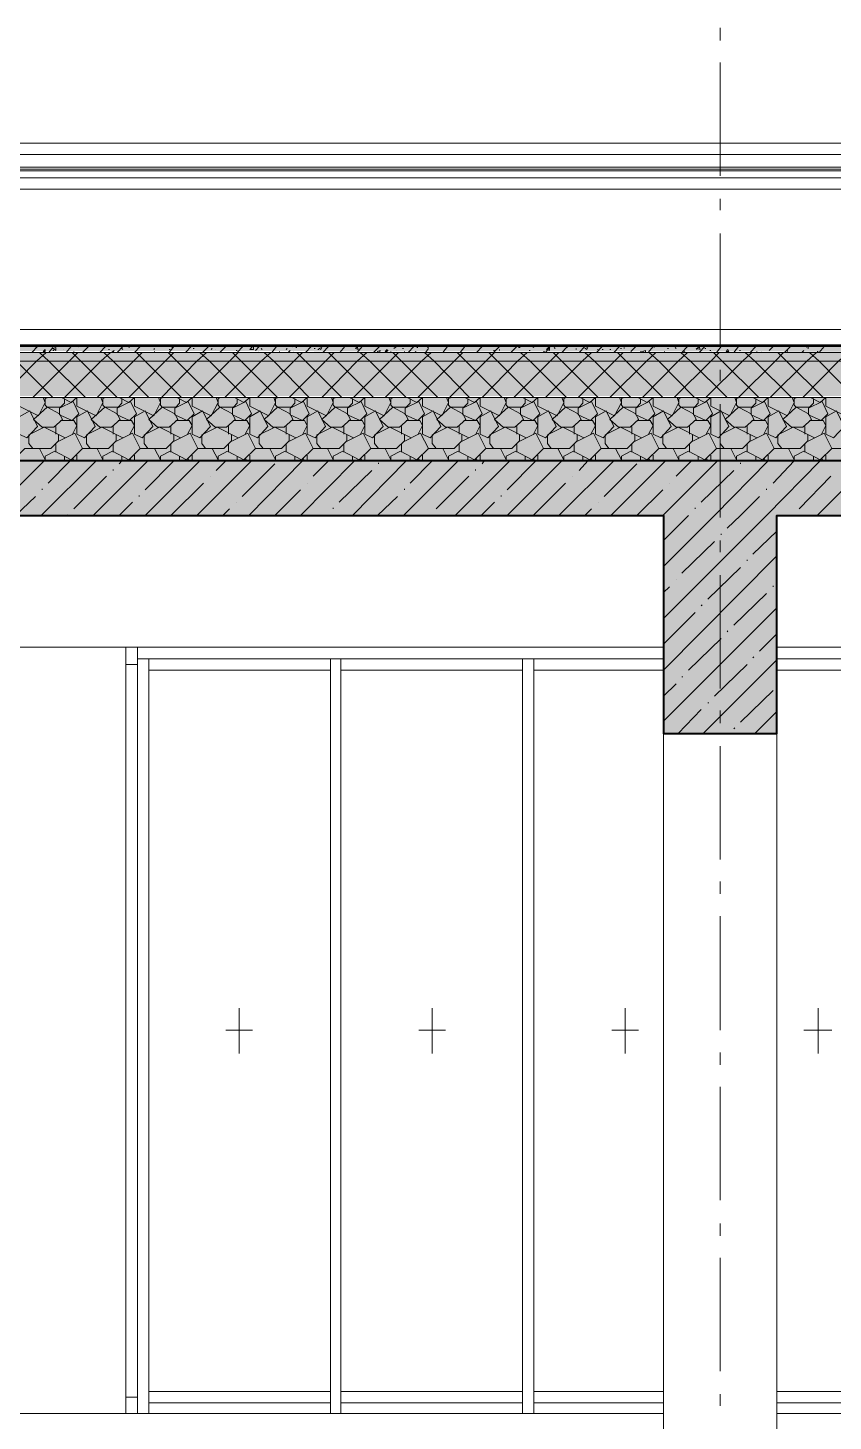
# Model space of a CAD drawing. Header units: millimetres. Extents: x -135211 to 49383, y -8033 to 228499.
# Drawn here: x -90898 to -87349, y 15132 to 21274 of the extents above; entities that cross this region are included whole.
import ezdxf

# ---------------------------------------------------------------- set-up
doc = ezdxf.new("R2010")
doc.units = ezdxf.units.MM
doc.layers.add('PDF _Геометрия', color=7, linetype='Continuous', true_color=0x1d1d1d)
doc.layers.add('PDF _Сплошная заливка', color=7, linetype='Continuous', true_color=0xffffff)

msp = doc.modelspace()

# ---------------------------------------------------------------- hatches: boundary and pattern name
at = {"layer": 'PDF _Сплошная заливка', "transparency": 33554559}
for points in [[(-78050.7, 19936.6), (-78300.5, 19932.4), (-78546, 19928.2), (-79045.5, 19919.7), (-79291, 19915.5), (-79790.5, 19907), (-80036, 19902.8), (-80285.8, 19898.6), (-80531.3, 19894.3), (-81030.8, 19885.9), (-81276.3, 19881.6), (-81775.8, 19873.2), (-101616.2, 19868.9), (-101616.2, 19873.2), (-101802.5, 19881.6), (-101899.8, 19885.9), (-101993, 19890.1), (-102090.3, 19894.3), (-102183.5, 19898.6), (-102280.8, 19902.8), (-102467.1, 19911.3), (-102564.4, 19915.5), (-102657.6, 19919.7), (-102754.9, 19923.9), (-102848.1, 19928.2), (-102945.4, 19932.4), (-103038.5, 19936.6), (-103135.9, 19936.6), (-103135.9, 19911.3), (-103038.5, 19911.3), (-102945.4, 19907), (-102848.1, 19902.8), (-102754.9, 19898.6), (-102657.6, 19894.3), (-102564.4, 19890.1), (-102467.1, 19885.9), (-102373.9, 19881.6), (-102276.6, 19877.4), (-102090.3, 19868.9), (-101993, 19864.7), (-101899.8, 19860.5), (-101802.5, 19856.2), (-101709.4, 19852), (-81674.2, 19847.8), (-81674.2, 19852), (-78059.2, 19911.3), (-77805.2, 19911.3), (-77805.2, 19936.6)], [(-78050.7, 19911.3), (-78300.5, 19907), (-78546, 19902.8), (-79045.5, 19894.3), (-79291, 19890.1), (-79790.5, 19881.6), (-80036, 19877.4), (-80285.8, 19873.2), (-80531.3, 19868.9), (-81030.8, 19860.5), (-81276.3, 19856.2), (-81775.8, 19847.8), (-101616.2, 19843.5), (-101616.2, 19847.8), (-101802.5, 19856.2), (-101899.8, 19860.5), (-101993, 19864.7), (-102090.3, 19868.9), (-102183.5, 19873.2), (-102280.8, 19877.4), (-102467.1, 19885.9), (-102564.4, 19890.1), (-102657.6, 19894.3), (-102754.9, 19898.6), (-102848.1, 19902.8), (-102945.4, 19907), (-103038.5, 19911.3), (-103135.9, 19911.3), (-103135.9, 19873.2), (-103038.5, 19873.2), (-102945.4, 19868.9), (-102848.1, 19864.7), (-102754.9, 19860.5), (-102657.6, 19856.2), (-102564.4, 19852), (-102467.1, 19847.8), (-102373.9, 19843.5), (-102276.6, 19839.3), (-102090.3, 19830.8), (-101993, 19826.6), (-101899.8, 19822.4), (-101802.5, 19818.1), (-101616.2, 19809.7), (-81674.2, 19805.4), (-81674.2, 19809.7), (-81428.7, 19813.9), (-79739.7, 19843.5), (-79494.2, 19847.8), (-78046.5, 19873.2), (-77805.2, 19873.2), (-77805.2, 19911.3)], [(-78050.7, 19873.2), (-78300.5, 19868.9), (-78546, 19864.7), (-79045.5, 19856.2), (-79291, 19852), (-79790.5, 19843.5), (-80036, 19839.3), (-80285.8, 19835.1), (-80531.3, 19830.8), (-81030.8, 19822.4), (-81276.3, 19818.1), (-81775.8, 19809.7), (-101616.2, 19805.4), (-101616.2, 19809.7), (-101802.5, 19818.1), (-101899.8, 19822.4), (-101993, 19826.6), (-102090.3, 19830.8), (-102183.5, 19835.1), (-102280.8, 19839.3), (-102467.1, 19847.8), (-102564.4, 19852), (-102657.6, 19856.2), (-102754.9, 19860.5), (-102848.1, 19864.7), (-102945.4, 19868.9), (-103038.5, 19873.2), (-103135.9, 19873.2), (-103135.9, 19712.3), (-103038.5, 19712.3), (-102945.4, 19708.1), (-102848.1, 19703.8), (-102754.9, 19699.6), (-102657.6, 19695.4), (-102564.4, 19691.1), (-102467.1, 19686.9), (-102280.8, 19678.4), (-102183.5, 19674.2), (-102090.3, 19670), (-101993, 19665.7), (-101899.8, 19661.5), (-101802.5, 19657.3), (-101616.2, 19648.8), (-101171.8, 19644.6), (-101171.8, 19648.8), (-81674.2, 19653), (-78059.2, 19712.3), (-77805.2, 19712.3), (-77805.2, 19873.2)], [(-78050.7, 19712.3), (-78550.2, 19703.8), (-78795.8, 19699.6), (-79295.3, 19691.1), (-79540.8, 19686.9), (-80040.3, 19678.4), (-80285.8, 19674.2), (-80785.3, 19665.7), (-81030.8, 19661.5), (-81780.1, 19648.8), (-101616.2, 19644.6), (-101616.2, 19648.8), (-101802.5, 19657.3), (-101899.8, 19661.5), (-101993, 19665.7), (-102090.3, 19670), (-102183.5, 19674.2), (-102280.8, 19678.4), (-102467.1, 19686.9), (-102564.4, 19691.1), (-102657.6, 19695.4), (-102754.9, 19699.6), (-102848.1, 19703.8), (-102945.4, 19708.1), (-103038.5, 19712.3), (-103135.9, 19712.3), (-103135.9, 19365.2), (-77805.2, 19365.2), (-77805.2, 19712.3)]]:
    msp.add_hatch(color=256, dxfattribs=at).paths.add_polyline_path(points)
h = msp.add_hatch(color=256, dxfattribs=at)
h.paths.add_polyline_path([(-77398.8, 19123.9), (-77398.8, 19364.2), (-103546, 19364.2), (-103546, 19123.9)])
h.paths.add_polyline_path([(146.8, 19123.9), (146.8, 19364.2), (-2304.2, 19364.2), (-2304.2, 19123.9)])
h.paths.add_polyline_path([(-4501.1, 19123.9), (-4501.1, 19364.2), (-25450.6, 19364.2), (-25450.6, 19123.9)])
h.paths.add_polyline_path([(-26102.5, 19123.9), (-26102.5, 19364.2), (-26352.2, 19364.2), (-26352.2, 19123.9)])

# ---------------------------------------------------------------- linework, layer by layer
at = {"layer": 'PDF _Геометрия', "color": 7, "lineweight": 9}
for points in [[(-87846.1, 21219.3), (-87846.1, 21274.3)], [(-87846.1, 20622.4), (-87846.1, 21121.9)], [(-82829.9, 20715.5), (-103093.6, 20715.5), (-103059.7, 20660.5), (-103093.6, 20715.5), (-103825.9, 20762.1), (-103855.5, 20766.3), (-82829.9, 20766.3)], [(-82829.9, 20643.6), (-103123.2, 20643.6), (-103123.2, 20613.9)], [(-82829.9, 20660.5), (-103059.7, 20660.5), (-103072.4, 20652), (-82829.9, 20652)], [(-103127.4, 19945.1), (-103127.4, 20563.1), (-103131.7, 20563.1), (-103135.9, 20563.1), (-103144.4, 20563.1), (-103296.8, 20563.1), (-103296.8, 19365.2), (-103144.4, 19365.2), (-103135.9, 19365.2), (-77805.2, 19365.2)], [(-77805.2, 19945.1), (-77805.2, 19940.9), (-77805.2, 19936.6), (-77805.2, 19911.3), (-77805.2, 19873.2), (-77805.2, 19712.3), (-77805.2, 19365.2), (-77796.7, 19365.2), (-77648.6, 19365.2), (-77648.6, 20563.1), (-77796.7, 20563.1), (-77805.2, 20563.1), (-77809.4, 20563.1), (-77813.7, 20563.1), (-77813.7, 19945.1), (-81775.8, 19877.4), (-101616.2, 19877.4), (-103127.4, 19945.1), (-82863.7, 19945.1)], [(-87846.1, 20470), (-87846.1, 20520.8)], [(-87846.1, 19868.9), (-87846.1, 20368.4)], [(-87846.1, 19716.5), (-87846.1, 19767.3)], [(-87846.1, 19115.4), (-87846.1, 19614.9)], [(-88095.8, 19123.9), (-88095.8, 7923.2), (-88095.8, 10145.6), (-91194.4, 10145.6), (-91194.4, 7444.9), (-89695.9, 7444.9), (-91194.4, 7444.9)], [(-83397.1, 18544), (-83591.8, 18544), (-84442.7, 18544), (-85293.5, 18544), (-86140.1, 18544), (-86991, 18544), (-87596.3, 18544), (-87596.3, 19123.9), (-87596.3, 8283)], [(-87596.3, 18544), (-83397.1, 18544), (-83397.1, 19123.9), (-83397.1, 9904.3)], [(-87846.1, 18963), (-87846.1, 19013.8)], [(-87846.1, 18361.9), (-87846.1, 18861.4)], [(-91194.4, 18163), (-91194.4, 15166), (-90466.3, 15166), (-90466.3, 18544), (-91194.4, 18544)], [(-90466.3, 15166), (-90466.3, 15237.9), (-90415.5, 15237.9), (-90415.5, 15166), (-90415.5, 15237.9), (-90415.5, 18467.8), (-90415.5, 18544), (-90466.3, 18544), (-90466.3, 18467.8), (-90415.5, 18467.8), (-90415.5, 18493.2), (-90364.7, 18493.2), (-90364.7, 18467.8), (-90364.7, 15237.9), (-90364.7, 15166)], [(-88095.8, 18544), (-88692.7, 18544), (-89539.3, 18544), (-90415.5, 18544), (-90415.5, 18493.2), (-89539.3, 18493.2), (-88692.7, 18493.2), (-88095.8, 18493.2), (-88667.3, 18493.2), (-88667.3, 18442.4), (-88095.8, 18442.4)], [(-89564.7, 15166), (-89564.7, 15237.9), (-89564.7, 18467.8), (-89564.7, 18493.2), (-89518.1, 18493.2), (-89518.1, 18467.8), (-89518.1, 15237.9), (-89518.1, 15166)], [(-88667.3, 15166), (-88667.3, 15237.9), (-88667.3, 18467.8), (-88667.3, 18493.2), (-88718.1, 18493.2), (-88718.1, 18467.8), (-88718.1, 15237.9), (-88718.1, 15166)], [(-83397.1, 18442.4), (-83566.4, 18442.4), (-83566.4, 18493.2), (-83397.1, 18493.2), (-83591.8, 18493.2), (-84442.7, 18493.2), (-85293.5, 18493.2), (-86140.1, 18493.2), (-86991, 18493.2), (-87596.3, 18493.2), (-87016.4, 18493.2), (-87016.4, 18442.4), (-87596.3, 18442.4)], [(-87846.1, 18209.6), (-87846.1, 18264.6)], [(-87846.1, 17608.5), (-87846.1, 18108)], [(-87846.1, 17456.1), (-87846.1, 17511.1)], [(-87846.1, 16855), (-87846.1, 17358.7)], [(-89966.8, 16952.3), (-89966.8, 16753.4)], [(-89116, 16952.3), (-89116, 16753.4)], [(-88265.1, 16952.3), (-88265.1, 16753.4)], [(-87414.3, 16952.3), (-87414.3, 16753.4)], [(-89907.6, 16855), (-90026.1, 16855)], [(-89056.7, 16855), (-89175.2, 16855)], [(-88205.9, 16855), (-88324.4, 16855)], [(-87355, 16855), (-87477.8, 16855)], [(-87846.1, 16702.6), (-87846.1, 16757.6)], [(-87846.1, 16105.7), (-87846.1, 16605.2)], [(-87846.1, 15949.1), (-87846.1, 16004.1)], [(-87846.1, 15352.2), (-87846.1, 15851.7)], [(-88095.8, 15212.5), (-88667.3, 15212.5), (-88667.3, 15263.3), (-88095.8, 15263.3)], [(-87846.1, 15199.8), (-87846.1, 15250.6)], [(-87596.3, 15263.3), (-87016.4, 15263.3), (-87016.4, 15212.5), (-87596.3, 15212.5)]]:
    msp.add_lwpolyline(points, dxfattribs=at)
for points in [[(-103123.2, 20613.9), (-82829.9, 20613.9)], [(-103127.4, 20563.1), (-82829.9, 20563.1)], [(-91194.4, 18544), (-88095.8, 18544), (-88095.8, 19123.9), (-91194.4, 19123.9)], [(-90364.7, 18493.2), (-89564.7, 18493.2), (-89564.7, 18442.4), (-90364.7, 18442.4)], [(-89518.1, 18493.2), (-88718.1, 18493.2), (-88718.1, 18442.4), (-89518.1, 18442.4)], [(-90466.3, 15237.9), (-90466.3, 18467.8), (-90415.5, 18467.8), (-90415.5, 15237.9)], [(-90364.7, 15263.3), (-89564.7, 15263.3), (-89564.7, 15212.5), (-90364.7, 15212.5)], [(-89518.1, 15263.3), (-88718.1, 15263.3), (-88718.1, 15212.5), (-89518.1, 15212.5)], [(-91194.4, 14344.8), (-88095.8, 14344.8), (-88095.8, 15166), (-91194.4, 15166)], [(-87596.3, 14344.8), (-83397.1, 14344.8), (-83397.1, 15166), (-87596.3, 15166)]]:
    msp.add_lwpolyline(points, close=True, dxfattribs=at)
at = {"layer": 'PDF _Геометрия', "color": 7, "lineweight": 40}
msp.add_lwpolyline([(-95546, 19123.9), (-91693.9, 19123.9), (-91693.9, 18163), (-91194.4, 18163), (-91194.4, 19123.9), (-88095.8, 19123.9), (-88095.8, 18163), (-87596.3, 18163), (-87596.3, 19123.9), (-83397.1, 19123.9), (-83397.1, 18163), (-82897.6, 18163), (-82897.6, 19123.9), (-77898.3, 19123.9), (-77898.3, 18544), (-77398.8, 18544), (-77398.8, 19123.9), (-77398.8, 19365.2), (-77398.8, 20563.1), (-77648.6, 20563.1), (-77648.6, 19365.2), (-103296.8, 19365.2)], dxfattribs=at)
at = {"layer": 'PDF _Геометрия', "color": 7, "lineweight": 20}
for points in [[(-103131.7, 19945.1), (-103135.9, 19945.1), (-103135.9, 19940.9), (-101616.2, 19873.2), (-81775.8, 19873.2), (-77805.2, 19940.9), (-77805.2, 19945.1), (-77809.4, 19945.1)], [(-103135.9, 19940.9), (-103135.9, 19936.6), (-101616.2, 19868.9), (-81775.8, 19868.9), (-77805.2, 19936.6), (-77805.2, 19940.9)], [(-103135.9, 19936.6), (-103135.9, 19911.3), (-101616.2, 19843.5), (-81775.8, 19843.5), (-77805.2, 19911.3), (-77805.2, 19936.6)], [(-103135.9, 19911.3), (-103135.9, 19873.2), (-101616.2, 19805.4), (-81775.8, 19805.4), (-77805.2, 19873.2), (-77805.2, 19911.3)], [(-103135.9, 19873.2), (-103135.9, 19712.3), (-101616.2, 19644.6), (-81780.1, 19644.6), (-77805.2, 19712.3), (-77805.2, 19873.2)]]:
    msp.add_lwpolyline(points, dxfattribs=at)
at = {"layer": 'PDF _Геометрия', "lineweight": 9}
for points in [[(-91016.6, 19644.6), (-90860, 19805.4), (-90817.7, 19843.5)], [(-90788, 19644.6), (-90948.9, 19805.4), (-90987, 19843.5)], [(-90881.2, 19843.5), (-90855.8, 19868.9)], [(-90876.9, 19644.6), (-90716.1, 19805.4), (-90678, 19843.5)], [(-90864.2, 19868.9), (-90860, 19864.7)], [(-90644.1, 19644.6), (-90805, 19805.4), (-90847.3, 19843.5)], [(-90805, 19843.5), (-90788, 19864.7)], [(-90788, 19852), (-90783.8, 19852)], [(-90741.5, 19856.2), (-90741.5, 19856.2)], [(-90737.2, 19644.6), (-90576.4, 19805.4), (-90534.1, 19843.5)], [(-90728.8, 19843.5), (-90707.6, 19868.9)], [(-90504.4, 19644.6), (-90665.3, 19805.4), (-90703.4, 19843.5)], [(-90673.7, 19864.7), (-90673.7, 19864.7)], [(-90656.8, 19843.5), (-90631.4, 19868.9)], [(-90593.3, 19644.6), (-90432.5, 19805.4), (-90394.4, 19843.5)], [(-90580.6, 19843.5), (-90555.2, 19868.9)], [(-90364.7, 19644.6), (-90521.4, 19805.4), (-90563.7, 19843.5)], [(-90542.5, 19856.2), (-90538.3, 19856.2)], [(-90529.8, 19843.5), (-90517.1, 19852), (-90521.4, 19843.5)], [(-90504.4, 19843.5), (-90479, 19868.9)], [(-90483.3, 19860.5), (-90479, 19856.2)], [(-90453.6, 19864.7), (-90449.4, 19868.9)], [(-90453.6, 19644.6), (-90292.8, 19805.4), (-90254.7, 19843.5)], [(-90428.2, 19843.5), (-90402.8, 19868.9)], [(-90220.8, 19644.6), (-90381.7, 19805.4), (-90419.8, 19843.5)], [(-90356.3, 19868.9), (-90356.3, 19868.9)], [(-90343.6, 19856.2), (-90339.3, 19860.5)], [(-90339.3, 19843.5), (-90339.3, 19847.8)], [(-90309.7, 19644.6), (-90153.1, 19805.4), (-90110.7, 19843.5)], [(-90081.1, 19644.6), (-90242, 19805.4), (-90280.1, 19843.5)], [(-90275.8, 19843.5), (-90254.7, 19868.9)], [(-90275.8, 19856.2), (-90271.6, 19856.2)], [(-90263.1, 19864.7), (-90258.9, 19864.7)], [(-90203.9, 19843.5), (-90178.5, 19868.9)], [(-90178.5, 19843.5), (-90178.5, 19843.5)], [(-90170, 19860.5), (-90165.8, 19860.5)], [(-90170, 19644.6), (-90009.2, 19805.4), (-89971.1, 19843.5)], [(-90161.5, 19868.9), (-90157.3, 19868.9)], [(-89937.2, 19644.6), (-90098, 19805.4), (-90140.4, 19843.5)], [(-90127.7, 19843.5), (-90102.3, 19868.9)], [(-90089.6, 19856.2), (-90085.3, 19860.5)], [(-90072.6, 19856.2), (-90072.6, 19856.2)], [(-90051.5, 19843.5), (-90026.1, 19868.9)], [(-90030.3, 19644.6), (-89869.5, 19805.4), (-89827.1, 19843.5)], [(-89996.5, 19868.9), (-89996.5, 19868.9)], [(-89797.5, 19644.6), (-89958.4, 19805.4), (-89996.5, 19843.5)], [(-89979.5, 19852), (-89975.3, 19852)], [(-89975.3, 19843.5), (-89949.9, 19868.9)], [(-89903.3, 19868.9), (-89903.3, 19856.2), (-89920.3, 19856.2), (-89907.6, 19868.9)], [(-89894.9, 19852), (-89877.9, 19868.9)], [(-89886.4, 19644.6), (-89725.5, 19805.4), (-89687.4, 19843.5)], [(-89882.2, 19847.8), (-89882.2, 19847.8)], [(-89869.5, 19860.5), (-89865.2, 19856.2)], [(-89861, 19868.9), (-89861, 19868.9)], [(-89861, 19868.9), (-89861, 19868.9)], [(-89657.8, 19644.6), (-89814.4, 19805.4), (-89856.8, 19843.5)], [(-89822.9, 19843.5), (-89801.7, 19868.9)], [(-89789, 19847.8), (-89789, 19843.5)], [(-89759.4, 19856.2), (-89755.2, 19860.5)], [(-89750.9, 19843.5), (-89742.5, 19852)], [(-89746.7, 19644.6), (-89585.8, 19805.4), (-89547.7, 19843.5)], [(-89729.8, 19864.7), (-89729.8, 19864.7)], [(-89725.5, 19847.8), (-89725.5, 19847.8)], [(-89717.1, 19864.7), (-89712.8, 19864.7)], [(-89513.9, 19644.6), (-89674.7, 19805.4), (-89712.8, 19843.5)], [(-89674.7, 19843.5), (-89649.3, 19868.9)], [(-89636.6, 19860.5), (-89632.4, 19860.5)], [(-89619.7, 19856.2), (-89615.5, 19856.2)], [(-89602.8, 19644.6), (-89446.2, 19805.4), (-89403.8, 19843.5)], [(-89598.5, 19843.5), (-89573.1, 19868.9)], [(-89577.4, 19868.9), (-89568.9, 19868.9)], [(-89374.2, 19644.6), (-89535, 19805.4), (-89573.1, 19843.5)], [(-89568.9, 19868.9), (-89568.9, 19868.9)], [(-89522.3, 19843.5), (-89501.2, 19868.9)], [(-89463.1, 19644.6), (-89302.2, 19805.4), (-89264.1, 19843.5)], [(-89446.2, 19843.5), (-89425, 19868.9)], [(-89230.3, 19644.6), (-89391.1, 19805.4), (-89433.5, 19843.5)], [(-89374.2, 19843.5), (-89348.8, 19868.9)], [(-89357.3, 19843.5), (-89357.3, 19847.8), (-89344.6, 19852), (-89348.8, 19843.5)], [(-89357.3, 19847.8), (-89357.3, 19847.8)], [(-89323.4, 19644.6), (-89162.5, 19805.4), (-89120.2, 19843.5)], [(-89314.9, 19852), (-89310.7, 19852)], [(-89298, 19843.5), (-89298, 19847.8)], [(-89090.6, 19644.6), (-89251.4, 19805.4), (-89289.5, 19843.5)], [(-89285.3, 19860.5), (-89272.6, 19868.9)], [(-89272.6, 19852), (-89272.6, 19852)], [(-89247.2, 19860.5), (-89243, 19860.5)], [(-89238.7, 19847.8), (-89238.7, 19843.5)], [(-89221.8, 19843.5), (-89196.4, 19868.9)], [(-89192.2, 19843.5), (-89187.9, 19847.8), (-89187.9, 19843.5)], [(-89183.7, 19864.7), (-89179.5, 19864.7)], [(-89179.5, 19644.6), (-89018.6, 19805.4), (-88980.5, 19843.5)], [(-88950.9, 19644.6), (-89107.5, 19805.4), (-89149.8, 19843.5)], [(-89145.6, 19843.5), (-89132.9, 19860.5)], [(-89137.1, 19864.7), (-89132.9, 19864.7)], [(-89069.4, 19843.5), (-89048.2, 19868.9)], [(-89039.8, 19644.6), (-88878.9, 19805.4), (-88840.8, 19843.5)], [(-88807, 19644.6), (-88967.8, 19805.4), (-89005.9, 19843.5)], [(-88993.2, 19843.5), (-88972.1, 19868.9)], [(-88921.3, 19843.5), (-88895.9, 19868.9)], [(-88895.9, 19644.6), (-88739.2, 19805.4), (-88696.9, 19843.5)], [(-88667.3, 19644.6), (-88828.1, 19805.4), (-88866.2, 19843.5)], [(-88845.1, 19843.5), (-88819.7, 19868.9)], [(-88845.1, 19852), (-88840.8, 19852)], [(-88819.7, 19852), (-88819.7, 19856.2)], [(-88768.9, 19843.5), (-88743.5, 19868.9)], [(-88756.2, 19644.6), (-88595.3, 19805.4), (-88557.2, 19843.5)], [(-88735, 19864.7), (-88730.8, 19864.7), (-88726.5, 19868.9)], [(-88726.5, 19843.5), (-88684.2, 19805.4), (-88523.3, 19644.6), (-88536, 19640.3), (-88536, 19610.7), (-88527.6, 19602.2), (-88586.8, 19547.2), (-88548.7, 19513.3), (-88497.9, 19513.3), (-88459.8, 19547.2), (-88472.5, 19572.6), (-88527.6, 19602.2), (-88468.3, 19602.2), (-88451.4, 19619.2), (-88451.4, 19640.3)], [(-88692.7, 19868.9), (-88688.4, 19868.9)], [(-88688.4, 19868.9), (-88688.4, 19868.9)], [(-88688.4, 19852), (-88684.2, 19852)], [(-88671.5, 19864.7), (-88671.5, 19868.9), (-88667.3, 19864.7)], [(-88624.9, 19847.8), (-88620.7, 19847.8)], [(-88616.5, 19843.5), (-88595.3, 19868.9)], [(-88616.5, 19644.6), (-88455.6, 19805.4), (-88413.3, 19843.5)], [(-88383.7, 19644.6), (-88544.5, 19805.4), (-88582.6, 19843.5)], [(-88578.4, 19864.7), (-88574.1, 19860.5)], [(-88544.5, 19843.5), (-88523.3, 19864.7), (-88519.1, 19864.7)], [(-88481, 19860.5), (-88481, 19856.2)], [(-88472.5, 19644.6), (-88311.7, 19805.4), (-88273.6, 19843.5)], [(-88468.3, 19843.5), (-88442.9, 19868.9)], [(-88239.7, 19644.6), (-88400.6, 19805.4), (-88442.9, 19843.5)], [(-88392.1, 19843.5), (-88366.7, 19868.9)], [(-88387.9, 19856.2), (-88383.7, 19856.2)], [(-88366.7, 19856.2), (-88362.5, 19856.2)], [(-88332.9, 19856.2), (-88328.6, 19856.2)], [(-88332.9, 19644.6), (-88172, 19805.4), (-88129.7, 19843.5)], [(-88315.9, 19843.5), (-88290.5, 19868.9)], [(-88100, 19644.6), (-88260.9, 19805.4), (-88299, 19843.5)], [(-88290.5, 19852), (-88290.5, 19852)], [(-88286.3, 19860.5), (-88282.1, 19860.5)], [(-88277.8, 19868.9), (-88273.6, 19868.9)], [(-88269.4, 19864.7), (-88269.4, 19860.5)], [(-88239.7, 19847.8), (-88218.6, 19868.9)], [(-88218.6, 19868.9), (-88218.6, 19868.9)], [(-88197.4, 19847.8), (-88193.2, 19847.8)], [(-88184.7, 19843.5), (-88188.9, 19847.8), (-88176.2, 19852), (-88176.2, 19843.5)], [(-88188.9, 19644.6), (-88032.3, 19805.4), (-87990, 19843.5)], [(-88163.5, 19843.5), (-88142.4, 19868.9)], [(-87960.3, 19644.6), (-88117, 19805.4), (-88159.3, 19843.5)], [(-88138.1, 19868.9), (-88138.1, 19864.7)], [(-88091.6, 19843.5), (-88091.6, 19847.8)], [(-88078.9, 19860.5), (-88074.6, 19860.5)], [(-88070.4, 19868.9), (-88066.2, 19868.9)], [(-88066.2, 19868.9), (-88066.2, 19868.9)], [(-88049.2, 19644.6), (-87888.4, 19805.4), (-87850.3, 19843.5)], [(-88045, 19864.7), (-88040.8, 19860.5)], [(-87816.4, 19644.6), (-87977.3, 19805.4), (-88019.6, 19843.5)], [(-88015.4, 19843.5), (-87990, 19868.9)], [(-88006.9, 19843.5), (-88002.7, 19847.8)], [(-87951.9, 19860.5), (-87947.6, 19856.2)], [(-87939.2, 19843.5), (-87913.8, 19868.9)], [(-87913.8, 19860.5), (-87909.6, 19860.5)], [(-87909.6, 19644.6), (-87748.7, 19805.4), (-87706.4, 19843.5)], [(-87892.6, 19852), (-87888.4, 19852)], [(-87884.2, 19847.8), (-87884.2, 19847.8)], [(-87676.7, 19644.6), (-87837.6, 19805.4), (-87875.7, 19843.5)], [(-87863, 19843.5), (-87841.8, 19868.9)], [(-87854.5, 19856.2), (-87854.5, 19852)], [(-87816.4, 19856.2), (-87816.4, 19856.2)], [(-87786.8, 19843.5), (-87765.6, 19868.9)], [(-87786.8, 19868.9), (-87786.8, 19868.9)], [(-87765.6, 19644.6), (-87604.8, 19805.4), (-87566.7, 19843.5)], [(-87761.4, 19852), (-87757.2, 19852)], [(-87532.8, 19644.6), (-87693.7, 19805.4), (-87736, 19843.5)], [(-87714.8, 19843.5), (-87689.4, 19868.9)], [(-87664, 19847.8), (-87664, 19847.8)], [(-87630.2, 19852), (-87613.2, 19868.9)], [(-87625.9, 19644.6), (-87465.1, 19805.4), (-87422.7, 19843.5)], [(-87393.1, 19644.6), (-87554, 19805.4), (-87592.1, 19843.5)], [(-87562.4, 19843.5), (-87537, 19868.9)], [(-87549.7, 19847.8), (-87549.7, 19852)], [(-87520.1, 19868.9), (-87520.1, 19868.9)], [(-87520.1, 19868.9), (-87520.1, 19868.9)], [(-87486.2, 19843.5), (-87477.8, 19852)], [(-87482, 19644.6), (-87325.4, 19805.4), (-87283.1, 19843.5)], [(-87465.1, 19864.7), (-87465.1, 19868.9)], [(-87460.8, 19860.5), (-87456.6, 19864.7)], [(-87452.4, 19843.5), (-87410, 19805.4), (-87253.4, 19644.6), (-87266.1, 19640.3), (-87266.1, 19610.7), (-87257.7, 19602.2), (-87316.9, 19547.2), (-87278.8, 19513.3), (-87228, 19513.3), (-87189.9, 19547.2), (-87202.6, 19572.6), (-87257.7, 19602.2), (-87198.4, 19602.2), (-87181.5, 19619.2), (-87181.5, 19640.3)], [(-87418.5, 19847.8), (-87414.3, 19847.8)], [(-87410, 19843.5), (-87388.9, 19868.9)], [(-91003.9, 19644.6), (-90961.6, 19623.4), (-90936.2, 19644.6), (-90936.2, 19606.5), (-90851.5, 19564.1), (-90821.9, 19623.4), (-90830.4, 19644.6)], [(-90809.2, 19644.6), (-90821.9, 19640.3), (-90821.9, 19610.7), (-90813.4, 19602.2), (-90872.7, 19547.2), (-90834.6, 19513.3), (-90783.8, 19513.3), (-90745.7, 19547.2), (-90758.4, 19572.6), (-90813.4, 19602.2), (-90754.2, 19602.2), (-90737.2, 19619.2), (-90737.2, 19640.3)], [(-90749.9, 19644.6), (-90707.6, 19623.4), (-90682.2, 19644.6), (-90682.2, 19606.5), (-90597.5, 19564.1), (-90567.9, 19623.4), (-90576.4, 19644.6)], [(-90555.2, 19644.6), (-90567.9, 19640.3), (-90567.9, 19610.7), (-90559.5, 19602.2), (-90618.7, 19547.2), (-90580.6, 19513.3), (-90529.8, 19513.3), (-90491.7, 19547.2), (-90504.4, 19572.6), (-90559.5, 19602.2), (-90500.2, 19602.2), (-90483.3, 19619.2), (-90483.3, 19640.3)], [(-90496, 19644.6), (-90453.6, 19623.4), (-90428.2, 19644.6), (-90428.2, 19606.5), (-90343.6, 19564.1), (-90313.9, 19623.4), (-90322.4, 19644.6)], [(-90301.2, 19644.6), (-90313.9, 19640.3), (-90313.9, 19610.7), (-90305.5, 19602.2), (-90364.7, 19547.2), (-90326.6, 19513.3), (-90275.8, 19513.3), (-90237.7, 19547.2), (-90250.4, 19572.6), (-90305.5, 19602.2), (-90246.2, 19602.2), (-90229.3, 19619.2), (-90229.3, 19640.3)], [(-90242, 19644.6), (-90199.6, 19623.4), (-90174.2, 19644.6), (-90174.2, 19606.5), (-90089.6, 19564.1), (-90059.9, 19623.4), (-90068.4, 19644.6)], [(-90047.3, 19644.6), (-90059.9, 19640.3), (-90059.9, 19610.7), (-90051.5, 19602.2), (-90110.7, 19547.2), (-90072.6, 19513.3), (-90021.9, 19513.3), (-89983.8, 19547.2), (-89996.5, 19572.6), (-90051.5, 19602.2), (-89992.2, 19602.2), (-89975.3, 19619.2), (-89975.3, 19640.3)], [(-89988, 19644.6), (-89945.7, 19623.4), (-89920.3, 19644.6), (-89920.3, 19606.5), (-89835.6, 19564.1), (-89806, 19623.4), (-89814.4, 19644.6)], [(-89793.3, 19644.6), (-89806, 19640.3), (-89806, 19610.7), (-89797.5, 19602.2), (-89856.8, 19547.2), (-89818.7, 19513.3), (-89767.9, 19513.3), (-89729.8, 19547.2), (-89742.5, 19572.6), (-89797.5, 19602.2), (-89738.2, 19602.2), (-89721.3, 19619.2), (-89721.3, 19640.3)], [(-89734, 19644.6), (-89691.7, 19623.4), (-89666.3, 19644.6), (-89666.3, 19606.5), (-89581.6, 19564.1), (-89552, 19623.4), (-89560.4, 19644.6)], [(-89539.3, 19644.6), (-89552, 19640.3), (-89552, 19610.7), (-89543.5, 19602.2), (-89602.8, 19547.2), (-89564.7, 19513.3), (-89513.9, 19513.3), (-89475.8, 19547.2), (-89488.5, 19572.6), (-89543.5, 19602.2), (-89484.3, 19602.2), (-89467.3, 19619.2), (-89467.3, 19640.3)], [(-89480, 19644.6), (-89437.7, 19623.4), (-89412.3, 19644.6), (-89412.3, 19606.5), (-89327.6, 19564.1), (-89298, 19623.4), (-89306.5, 19644.6)], [(-89285.3, 19644.6), (-89298, 19640.3), (-89298, 19610.7), (-89289.5, 19602.2), (-89348.8, 19547.2), (-89310.7, 19513.3), (-89259.9, 19513.3), (-89221.8, 19547.2), (-89234.5, 19572.6), (-89289.5, 19602.2), (-89230.3, 19602.2), (-89213.3, 19619.2), (-89213.3, 19640.3)], [(-89226, 19644.6), (-89183.7, 19623.4), (-89158.3, 19644.6), (-89158.3, 19606.5), (-89073.6, 19564.1), (-89044, 19623.4), (-89052.5, 19644.6)], [(-89031.3, 19644.6), (-89044, 19640.3), (-89044, 19610.7), (-89035.5, 19602.2), (-89094.8, 19547.2), (-89056.7, 19513.3), (-89005.9, 19513.3), (-88967.8, 19547.2), (-88980.5, 19572.6), (-89035.5, 19602.2), (-88976.3, 19602.2), (-88959.4, 19619.2), (-88959.4, 19640.3)], [(-88972.1, 19644.6), (-88929.7, 19623.4), (-88904.3, 19644.6), (-88904.3, 19606.5), (-88819.7, 19564.1), (-88790, 19623.4), (-88798.5, 19644.6)], [(-88777.3, 19644.6), (-88790, 19640.3), (-88790, 19610.7), (-88781.6, 19602.2), (-88840.8, 19547.2), (-88802.7, 19513.3), (-88751.9, 19513.3), (-88713.8, 19547.2), (-88726.5, 19572.6), (-88781.6, 19602.2), (-88722.3, 19602.2), (-88705.4, 19619.2), (-88705.4, 19640.3)], [(-88718.1, 19644.6), (-88675.7, 19623.4), (-88650.3, 19644.6), (-88650.3, 19606.5), (-88565.7, 19564.1), (-88536, 19623.4), (-88544.5, 19644.6)], [(-88464.1, 19644.6), (-88421.8, 19623.4), (-88396.4, 19644.6), (-88396.4, 19606.5), (-88311.7, 19564.1), (-88282.1, 19623.4), (-88290.5, 19644.6)], [(-88269.4, 19644.6), (-88282.1, 19640.3), (-88282.1, 19610.7), (-88273.6, 19602.2), (-88332.9, 19547.2), (-88294.8, 19513.3), (-88244, 19513.3), (-88205.9, 19547.2), (-88218.6, 19572.6), (-88273.6, 19602.2), (-88214.3, 19602.2), (-88197.4, 19619.2), (-88197.4, 19640.3)], [(-88210.1, 19644.6), (-88167.8, 19623.4), (-88142.4, 19644.6), (-88142.4, 19606.5), (-88057.7, 19564.1), (-88028.1, 19623.4), (-88036.5, 19644.6)], [(-88015.4, 19644.6), (-88028.1, 19640.3), (-88028.1, 19610.7), (-88019.6, 19602.2), (-88078.9, 19547.2), (-88040.8, 19513.3), (-87990, 19513.3), (-87951.9, 19547.2), (-87964.6, 19572.6), (-88019.6, 19602.2), (-87960.3, 19602.2), (-87943.4, 19619.2), (-87943.4, 19640.3)], [(-87956.1, 19644.6), (-87913.8, 19623.4), (-87888.4, 19644.6), (-87888.4, 19606.5), (-87803.7, 19564.1), (-87774.1, 19623.4), (-87782.6, 19644.6)], [(-87761.4, 19644.6), (-87774.1, 19640.3), (-87774.1, 19610.7), (-87765.6, 19602.2), (-87824.9, 19547.2), (-87786.8, 19513.3), (-87736, 19513.3), (-87697.9, 19547.2), (-87710.6, 19572.6), (-87765.6, 19602.2), (-87706.4, 19602.2), (-87689.4, 19619.2), (-87689.4, 19640.3)], [(-87702.1, 19644.6), (-87659.8, 19623.4), (-87634.4, 19644.6), (-87634.4, 19606.5), (-87549.7, 19564.1), (-87520.1, 19623.4), (-87528.6, 19644.6)], [(-87507.4, 19644.6), (-87520.1, 19640.3), (-87520.1, 19610.7), (-87511.6, 19602.2), (-87570.9, 19547.2), (-87532.8, 19513.3), (-87482, 19513.3), (-87443.9, 19547.2), (-87456.6, 19572.6), (-87511.6, 19602.2), (-87452.4, 19602.2), (-87435.4, 19619.2), (-87435.4, 19640.3)], [(-87448.1, 19644.6), (-87405.8, 19623.4), (-87380.4, 19644.6), (-87380.4, 19606.5), (-87295.8, 19564.1), (-87266.1, 19623.4), (-87274.6, 19644.6)], [(-90703.4, 19479.5), (-90682.2, 19521.8), (-90694.9, 19543), (-90754.2, 19543)], [(-90449.4, 19479.5), (-90428.2, 19521.8), (-90440.9, 19543), (-90500.2, 19543)], [(-90195.4, 19479.5), (-90174.2, 19521.8), (-90186.9, 19543), (-90246.2, 19543)], [(-89941.4, 19479.5), (-89920.3, 19521.8), (-89933, 19543), (-89992.2, 19543)], [(-89687.4, 19479.5), (-89666.3, 19521.8), (-89679, 19543), (-89738.2, 19543)], [(-89433.5, 19479.5), (-89412.3, 19521.8), (-89425, 19543), (-89484.3, 19543)], [(-89179.5, 19479.5), (-89158.3, 19521.8), (-89171, 19543), (-89230.3, 19543)], [(-88925.5, 19479.5), (-88904.3, 19521.8), (-88917, 19543), (-88976.3, 19543)], [(-88671.5, 19479.5), (-88650.3, 19521.8), (-88663, 19543), (-88722.3, 19543)], [(-88417.5, 19479.5), (-88396.4, 19521.8), (-88409.1, 19543), (-88468.3, 19543)], [(-88163.5, 19479.5), (-88142.4, 19521.8), (-88155.1, 19543), (-88214.3, 19543)], [(-87909.6, 19479.5), (-87888.4, 19521.8), (-87901.1, 19543), (-87960.3, 19543)], [(-87655.6, 19479.5), (-87634.4, 19521.8), (-87647.1, 19543), (-87706.4, 19543)], [(-87401.6, 19479.5), (-87380.4, 19521.8), (-87393.1, 19543), (-87452.4, 19543)], [(-91075.9, 19365.2), (-91075.9, 19386.3), (-91033.6, 19407.5), (-90961.6, 19369.4), (-90910.8, 19420.2), (-90796.5, 19420.2), (-90762.6, 19454.1), (-90762.6, 19479.5)], [(-90876.9, 19420.2), (-90893.9, 19441.4), (-90893.9, 19479.5), (-90826.1, 19513.3), (-90733, 19466.8)], [(-90821.9, 19365.2), (-90821.9, 19386.3), (-90779.6, 19407.5), (-90707.6, 19369.4), (-90656.8, 19420.2), (-90542.5, 19420.2), (-90508.7, 19454.1), (-90508.7, 19479.5)], [(-90775.3, 19483.7), (-90775.3, 19517.6)], [(-90766.9, 19449.8), (-90690.7, 19487.9), (-90656.8, 19420.2)], [(-90622.9, 19420.2), (-90639.9, 19441.4), (-90639.9, 19479.5), (-90572.2, 19513.3), (-90479, 19466.8)], [(-90567.9, 19365.2), (-90567.9, 19386.3), (-90525.6, 19407.5), (-90453.6, 19369.4), (-90402.8, 19420.2), (-90288.5, 19420.2), (-90254.7, 19454.1), (-90254.7, 19479.5)], [(-90521.4, 19483.7), (-90521.4, 19517.6)], [(-90512.9, 19449.8), (-90436.7, 19487.9), (-90402.8, 19420.2)], [(-90369, 19420.2), (-90385.9, 19441.4), (-90385.9, 19479.5), (-90318.2, 19513.3), (-90225, 19466.8)], [(-90313.9, 19365.2), (-90313.9, 19386.3), (-90271.6, 19407.5), (-90199.6, 19369.4), (-90148.8, 19420.2), (-90034.6, 19420.2), (-90000.7, 19454.1), (-90000.7, 19479.5)], [(-90267.4, 19483.7), (-90267.4, 19517.6)], [(-90258.9, 19449.8), (-90182.7, 19487.9), (-90148.8, 19420.2)], [(-90115, 19420.2), (-90131.9, 19441.4), (-90131.9, 19479.5), (-90064.2, 19513.3), (-89971.1, 19466.8)], [(-90059.9, 19365.2), (-90059.9, 19386.3), (-90017.6, 19407.5), (-89945.7, 19369.4), (-89894.9, 19420.2), (-89780.6, 19420.2), (-89746.7, 19454.1), (-89746.7, 19479.5)], [(-90013.4, 19483.7), (-90013.4, 19517.6)], [(-90004.9, 19449.8), (-89928.7, 19487.9), (-89894.9, 19420.2)], [(-89861, 19420.2), (-89877.9, 19441.4), (-89877.9, 19479.5), (-89810.2, 19513.3), (-89717.1, 19466.8)], [(-89806, 19365.2), (-89806, 19386.3), (-89763.6, 19407.5), (-89691.7, 19369.4), (-89640.9, 19420.2), (-89526.6, 19420.2), (-89492.7, 19454.1), (-89492.7, 19479.5)], [(-89759.4, 19483.7), (-89759.4, 19517.6)], [(-89750.9, 19449.8), (-89674.7, 19487.9), (-89640.9, 19420.2)], [(-89607, 19420.2), (-89623.9, 19441.4), (-89623.9, 19479.5), (-89556.2, 19513.3), (-89463.1, 19466.8)], [(-89552, 19365.2), (-89552, 19386.3), (-89509.7, 19407.5), (-89437.7, 19369.4), (-89386.9, 19420.2), (-89272.6, 19420.2), (-89238.7, 19454.1), (-89238.7, 19479.5)], [(-89505.4, 19483.7), (-89505.4, 19517.6)], [(-89497, 19449.8), (-89420.8, 19487.9), (-89386.9, 19420.2)], [(-89353, 19420.2), (-89370, 19441.4), (-89370, 19479.5), (-89302.2, 19513.3), (-89209.1, 19466.8)], [(-89298, 19365.2), (-89298, 19386.3), (-89255.7, 19407.5), (-89183.7, 19369.4), (-89132.9, 19420.2), (-89018.6, 19420.2), (-88984.7, 19454.1), (-88984.7, 19479.5)], [(-89251.4, 19483.7), (-89251.4, 19517.6)], [(-89243, 19449.8), (-89166.8, 19487.9), (-89132.9, 19420.2)], [(-89099, 19420.2), (-89116, 19441.4), (-89116, 19479.5), (-89048.2, 19513.3), (-88955.1, 19466.8)], [(-89044, 19365.2), (-89044, 19386.3), (-89001.7, 19407.5), (-88929.7, 19369.4), (-88878.9, 19420.2), (-88764.6, 19420.2), (-88730.8, 19454.1), (-88730.8, 19479.5)], [(-88997.4, 19483.7), (-88997.4, 19517.6)], [(-88989, 19449.8), (-88912.8, 19487.9), (-88878.9, 19420.2)], [(-88845.1, 19420.2), (-88862, 19441.4), (-88862, 19479.5), (-88794.3, 19513.3), (-88701.1, 19466.8)], [(-88790, 19365.2), (-88790, 19386.3), (-88747.7, 19407.5), (-88675.7, 19369.4), (-88624.9, 19420.2), (-88510.6, 19420.2), (-88476.8, 19454.1), (-88476.8, 19479.5)], [(-88743.5, 19483.7), (-88743.5, 19517.6)], [(-88735, 19449.8), (-88658.8, 19487.9), (-88624.9, 19420.2)], [(-88591.1, 19420.2), (-88608, 19441.4), (-88608, 19479.5), (-88540.3, 19513.3), (-88447.1, 19466.8)], [(-88536, 19365.2), (-88536, 19386.3), (-88493.7, 19407.5), (-88421.8, 19369.4), (-88371, 19420.2), (-88256.7, 19420.2), (-88222.8, 19454.1), (-88222.8, 19479.5)], [(-88489.5, 19483.7), (-88489.5, 19517.6)], [(-88481, 19449.8), (-88404.8, 19487.9), (-88371, 19420.2)], [(-88337.1, 19420.2), (-88354, 19441.4), (-88354, 19479.5), (-88286.3, 19513.3), (-88193.2, 19466.8)], [(-88282.1, 19365.2), (-88282.1, 19386.3), (-88239.7, 19407.5), (-88167.8, 19369.4), (-88117, 19420.2), (-88002.7, 19420.2), (-87968.8, 19454.1), (-87968.8, 19479.5)], [(-88235.5, 19483.7), (-88235.5, 19517.6)], [(-88227, 19449.8), (-88150.8, 19487.9), (-88117, 19420.2)], [(-88083.1, 19420.2), (-88100, 19441.4), (-88100, 19479.5), (-88032.3, 19513.3), (-87939.2, 19466.8)], [(-88028.1, 19365.2), (-88028.1, 19386.3), (-87985.7, 19407.5), (-87913.8, 19369.4), (-87863, 19420.2), (-87748.7, 19420.2), (-87714.8, 19454.1), (-87714.8, 19479.5)], [(-87981.5, 19483.7), (-87981.5, 19517.6)], [(-87973, 19449.8), (-87896.9, 19487.9), (-87863, 19420.2)], [(-87829.1, 19420.2), (-87846.1, 19441.4), (-87846.1, 19479.5), (-87778.3, 19513.3), (-87685.2, 19466.8)], [(-87774.1, 19365.2), (-87774.1, 19386.3), (-87731.8, 19407.5), (-87659.8, 19369.4), (-87609, 19420.2), (-87494.7, 19420.2), (-87460.8, 19454.1), (-87460.8, 19479.5)], [(-87727.5, 19483.7), (-87727.5, 19517.6)], [(-87719.1, 19449.8), (-87642.9, 19487.9), (-87609, 19420.2)], [(-87613.2, 19267.8), (-87520.1, 19365.2), (-87520.1, 19386.3), (-87477.8, 19407.5), (-87405.8, 19369.4), (-87355, 19420.2), (-87240.7, 19420.2), (-87206.9, 19454.1), (-87206.9, 19479.5)], [(-87575.1, 19420.2), (-87592.1, 19441.4), (-87592.1, 19479.5), (-87524.3, 19513.3), (-87431.2, 19466.8)], [(-87473.5, 19483.7), (-87473.5, 19517.6)], [(-87465.1, 19449.8), (-87388.9, 19487.9), (-87355, 19420.2)], [(-91067.4, 19123.9), (-90826.1, 19365.2), (-90821.9, 19369.4), (-90847.3, 19420.2)], [(-90775.3, 19403.3), (-90775.3, 19437.1)], [(-90572.2, 19365.2), (-90567.9, 19369.4), (-90593.3, 19420.2)], [(-90521.4, 19403.3), (-90521.4, 19437.1)], [(-90318.2, 19365.2), (-90313.9, 19369.4), (-90339.3, 19420.2)], [(-90267.4, 19403.3), (-90267.4, 19437.1)], [(-90064.2, 19365.2), (-90059.9, 19369.4), (-90085.3, 19420.2)], [(-90013.4, 19403.3), (-90013.4, 19437.1)], [(-89810.2, 19365.2), (-89806, 19369.4), (-89831.4, 19420.2)], [(-89759.4, 19403.3), (-89759.4, 19437.1)], [(-89556.2, 19365.2), (-89552, 19369.4), (-89577.4, 19420.2)], [(-89505.4, 19403.3), (-89505.4, 19437.1)], [(-89302.2, 19365.2), (-89298, 19369.4), (-89323.4, 19420.2)], [(-89251.4, 19403.3), (-89251.4, 19437.1)], [(-89048.2, 19365.2), (-89044, 19369.4), (-89069.4, 19420.2)], [(-88997.4, 19403.3), (-88997.4, 19437.1)], [(-88794.3, 19365.2), (-88790, 19369.4), (-88815.4, 19420.2)], [(-88743.5, 19403.3), (-88743.5, 19437.1)], [(-88540.3, 19365.2), (-88536, 19369.4), (-88561.4, 19420.2)], [(-88489.5, 19403.3), (-88489.5, 19437.1)], [(-88286.3, 19365.2), (-88282.1, 19369.4), (-88307.5, 19420.2)], [(-88235.5, 19403.3), (-88235.5, 19437.1)], [(-88032.3, 19365.2), (-88028.1, 19369.4), (-88053.5, 19420.2)], [(-87981.5, 19403.3), (-87981.5, 19437.1)], [(-87778.3, 19365.2), (-87774.1, 19369.4), (-87799.5, 19420.2)], [(-87727.5, 19403.3), (-87727.5, 19437.1)], [(-87524.3, 19365.2), (-87520.1, 19369.4), (-87545.5, 19420.2)], [(-87473.5, 19403.3), (-87473.5, 19437.1)], [(-90838.8, 19123.9), (-90597.5, 19365.2)], [(-90809.2, 19267.8), (-90711.8, 19365.2)], [(-90737.2, 19365.2), (-90737.2, 19386.3)], [(-90737.2, 19365.2), (-90737.2, 19365.2)], [(-90694.9, 19365.2), (-90699.1, 19373.7), (-90716.1, 19365.2)], [(-90682.2, 19365.2), (-90682.2, 19390.6)], [(-90610.2, 19123.9), (-90369, 19365.2)], [(-90496, 19352.5), (-90483.3, 19365.2), (-90483.3, 19386.3)], [(-90483.3, 19365.2), (-90483.3, 19365.2)], [(-90440.9, 19365.2), (-90445.2, 19373.7), (-90462.1, 19365.2)], [(-90428.2, 19365.2), (-90428.2, 19390.6)], [(-90381.7, 19123.9), (-90140.4, 19365.2)], [(-90381.7, 19238.2), (-90254.7, 19365.2)], [(-90229.3, 19365.2), (-90229.3, 19386.3)], [(-90229.3, 19365.2), (-90229.3, 19365.2)], [(-90186.9, 19365.2), (-90191.2, 19373.7), (-90208.1, 19365.2)], [(-90174.2, 19365.2), (-90174.2, 19390.6)], [(-90153.1, 19123.9), (-89911.8, 19365.2)], [(-90068.4, 19322.9), (-90026.1, 19365.2)], [(-89975.3, 19365.2), (-89975.3, 19386.3)], [(-89975.3, 19365.2), (-89975.3, 19365.2)], [(-89933, 19365.2), (-89937.2, 19373.7), (-89954.1, 19365.2)], [(-89954.1, 19208.6), (-89810.2, 19352.5)], [(-89924.5, 19123.9), (-89687.4, 19365.2)], [(-89920.3, 19365.2), (-89920.3, 19390.6)], [(-89721.3, 19365.2), (-89721.3, 19386.3)], [(-89721.3, 19365.2), (-89721.3, 19365.2)], [(-89679, 19365.2), (-89683.2, 19373.7), (-89700.1, 19365.2)], [(-89695.9, 19123.9), (-89458.9, 19365.2)], [(-89666.3, 19365.2), (-89666.3, 19390.6)], [(-89640.9, 19297.5), (-89573.1, 19365.2)], [(-89467.3, 19365.2), (-89467.3, 19386.3)], [(-89467.3, 19123.9), (-89230.3, 19365.2)], [(-89467.3, 19365.2), (-89467.3, 19365.2)], [(-89425, 19365.2), (-89429.2, 19373.7), (-89446.2, 19365.2)], [(-89412.3, 19365.2), (-89412.3, 19390.6)], [(-89353, 19352.5), (-89353, 19356.7)], [(-89243, 19123.9), (-89001.7, 19365.2)], [(-89213.3, 19365.2), (-89213.3, 19386.3)], [(-89213.3, 19267.8), (-89116, 19365.2)], [(-89213.3, 19365.2), (-89213.3, 19365.2)], [(-89171, 19365.2), (-89175.2, 19373.7), (-89192.2, 19365.2)], [(-89158.3, 19365.2), (-89158.3, 19390.6)], [(-89014.4, 19123.9), (-88773.1, 19365.2)], [(-88959.4, 19365.2), (-88959.4, 19386.3)], [(-88959.4, 19365.2), (-88959.4, 19365.2)], [(-88917, 19365.2), (-88921.3, 19373.7), (-88938.2, 19365.2)], [(-88904.3, 19365.2), (-88904.3, 19390.6)], [(-88895.9, 19352.5), (-88887.4, 19365.2)], [(-88785.8, 19123.9), (-88544.5, 19365.2)], [(-88785.8, 19238.2), (-88658.8, 19365.2)], [(-88705.4, 19365.2), (-88705.4, 19386.3)], [(-88705.4, 19365.2), (-88705.4, 19365.2)], [(-88663, 19365.2), (-88667.3, 19373.7), (-88684.2, 19365.2)], [(-88650.3, 19365.2), (-88650.3, 19390.6)], [(-88557.2, 19123.9), (-88315.9, 19365.2)], [(-88468.3, 19322.9), (-88430.2, 19365.2), (-88413.3, 19373.7), (-88409.1, 19365.2)], [(-88451.4, 19365.2), (-88451.4, 19386.3)], [(-88451.4, 19365.2), (-88451.4, 19365.2)], [(-88396.4, 19365.2), (-88396.4, 19390.6)], [(-88358.3, 19208.6), (-88214.3, 19352.5)], [(-88328.6, 19123.9), (-88087.3, 19365.2)], [(-88197.4, 19365.2), (-88197.4, 19386.3)], [(-88197.4, 19365.2), (-88197.4, 19365.2)], [(-88155.1, 19365.2), (-88159.3, 19373.7), (-88176.2, 19365.2)], [(-88142.4, 19365.2), (-88142.4, 19390.6)], [(-88100, 19123.9), (-87858.8, 19365.2)], [(-88095.8, 18899.5), (-87871.5, 19123.9), (-87634.4, 19365.2), (-87634.4, 19390.6)], [(-88095.8, 18671), (-87642.9, 19123.9), (-87405.8, 19365.2)], [(-88040.8, 19297.5), (-87973, 19365.2)], [(-87943.4, 19365.2), (-87943.4, 19386.3)], [(-87943.4, 19365.2), (-87943.4, 19365.2)], [(-87901.1, 19365.2), (-87905.3, 19373.7), (-87922.2, 19365.2)], [(-87888.4, 19365.2), (-87888.4, 19390.6)], [(-87757.2, 19352.5), (-87757.2, 19356.7)], [(-87689.4, 19365.2), (-87689.4, 19386.3)], [(-87689.4, 19365.2), (-87689.4, 19365.2)], [(-87647.1, 19365.2), (-87651.3, 19373.7), (-87668.3, 19365.2)], [(-87435.4, 19365.2), (-87435.4, 19386.3)], [(-87435.4, 19365.2), (-87435.4, 19365.2)], [(-87418.5, 19123.9), (-87177.2, 19365.2)], [(-87393.1, 19365.2), (-87397.3, 19373.7), (-87414.3, 19365.2)], [(-87380.4, 19365.2), (-87380.4, 19390.6)], [(-90694.9, 19153.5), (-90551, 19297.5)], [(-90521.4, 19322.9), (-90521.4, 19327.1)], [(-90093.8, 19297.5), (-90093.8, 19297.5)], [(-89526.6, 19183.2), (-89382.7, 19322.9)], [(-89099, 19153.5), (-88955.1, 19297.5)], [(-88925.5, 19322.9), (-88925.5, 19327.1)], [(-88497.9, 19297.5), (-88497.9, 19297.5)], [(-87930.7, 19183.2), (-87786.8, 19322.9)], [(-87498.9, 19153.5), (-87359.3, 19297.5)], [(-90834.6, 19238.2), (-90834.6, 19242.4)], [(-90267.4, 19123.9), (-90123.4, 19267.8)], [(-89810.2, 19123.9), (-89695.9, 19238.2)], [(-89666.3, 19267.8), (-89666.3, 19267.8)], [(-89238.7, 19238.2), (-89238.7, 19242.4)], [(-88671.5, 19123.9), (-88527.6, 19267.8)], [(-88214.3, 19123.9), (-88100, 19238.2)], [(-88070.4, 19267.8), (-88070.4, 19267.8)], [(-87642.9, 19238.2), (-87642.9, 19242.4)], [(-90953.1, 19123.9), (-90864.2, 19208.6)], [(-90496, 19123.9), (-90436.7, 19183.2)], [(-90407.1, 19208.6), (-90407.1, 19212.8)], [(-89979.5, 19183.2), (-89979.5, 19183.2)], [(-89357.3, 19123.9), (-89268.4, 19208.6)], [(-88900.1, 19123.9), (-88840.8, 19183.2)], [(-88811.2, 19208.6), (-88811.2, 19212.8)], [(-88383.7, 19183.2), (-88383.7, 19183.2)], [(-87816.4, 19068.9), (-87757.2, 19123.9), (-87672.5, 19208.6)], [(-90724.5, 19123.9), (-90720.3, 19128.1)], [(-90038.8, 19123.9), (-90009.2, 19153.5)], [(-89581.6, 19123.9), (-89581.6, 19123.9)], [(-89552, 19153.5), (-89552, 19157.8)], [(-89124.4, 19123.9), (-89124.4, 19128.1)], [(-88442.9, 19123.9), (-88413.3, 19153.5)], [(-88095.8, 19013.8), (-87985.7, 19123.9)], [(-87985.7, 19123.9), (-87985.7, 19123.9)], [(-87956.1, 19153.5), (-87956.1, 19157.8)], [(-87528.6, 19123.9), (-87528.6, 19128.1)], [(-87841.8, 19039.2), (-87841.8, 19043.5)], [(-87702.1, 18954.6), (-87596.3, 19056.2)], [(-88015.4, 18869.9), (-87871.5, 19009.6)], [(-88095.8, 18442.4), (-87596.3, 18946.1)], [(-87727.5, 18924.9), (-87727.5, 18929.2)], [(-87901.1, 18755.6), (-87757.2, 18895.3)], [(-88095.8, 18785.3), (-88070.4, 18810.7)], [(-88040.8, 18840.3), (-88040.8, 18840.3)], [(-87613.2, 18810.7), (-87613.2, 18814.9)], [(-87786.8, 18641.3), (-87642.9, 18781)], [(-88095.8, 18218), (-87596.3, 18717.5)], [(-88095.8, 18556.7), (-87956.1, 18696.4)], [(-87930.7, 18726), (-87926.5, 18730.2)], [(-87816.4, 18611.7), (-87812.2, 18615.9)], [(-87985.7, 18442.4), (-87841.8, 18582.1)], [(-87672.5, 18527), (-87596.3, 18603.2)], [(-87922.2, 18163), (-87596.3, 18488.9)], [(-87702.1, 18497.4), (-87697.9, 18501.6)], [(-87871.5, 18328.1), (-87727.5, 18467.8)], [(-88095.8, 18328.1), (-88040.8, 18383.1)], [(-88015.4, 18412.7), (-88011.1, 18412.7)], [(-87757.2, 18213.8), (-87613.2, 18353.5)], [(-88032.3, 18163), (-87930.7, 18268.8)], [(-87901.1, 18298.5), (-87896.9, 18298.5)], [(-87693.7, 18163), (-87596.3, 18260.4)], [(-87786.8, 18184.2), (-87782.6, 18188.4)]]:
    msp.add_lwpolyline(points, dxfattribs=at)
for points in [[(-90821.9, 19856.2), (-90821.9, 19847.8), (-90830.4, 19847.8)], [(-90775.3, 19864.7), (-90775.3, 19852), (-90788, 19860.5)], [(-90694.9, 19847.8), (-90694.9, 19843.5)], [(-89602.8, 19864.7), (-89607, 19856.2), (-89615.5, 19860.5)], [(-89446.2, 19868.9), (-89441.9, 19856.2), (-89454.6, 19860.5)], [(-89314.9, 19856.2), (-89314.9, 19847.8), (-89323.4, 19847.8)], [(-88599.5, 19852), (-88612.2, 19856.2), (-88599.5, 19868.9)], [(-88430.2, 19864.7), (-88434.5, 19856.2), (-88442.9, 19860.5)], [(-87939.2, 19868.9), (-87934.9, 19856.2), (-87947.6, 19860.5)], [(-87812.2, 19856.2), (-87808, 19847.8), (-87820.7, 19847.8)], [(-87685.2, 19847.8), (-87685.2, 19843.5)], [(-90758.4, 19598), (-90758.4, 19568.4), (-90703.4, 19543), (-90673.7, 19572.6), (-90699.1, 19627.6)], [(-90504.4, 19598), (-90504.4, 19568.4), (-90449.4, 19543), (-90419.8, 19572.6), (-90445.2, 19627.6)], [(-90250.4, 19598), (-90250.4, 19568.4), (-90195.4, 19543), (-90165.8, 19572.6), (-90191.2, 19627.6)], [(-89996.5, 19598), (-89996.5, 19568.4), (-89941.4, 19543), (-89911.8, 19572.6), (-89937.2, 19627.6)], [(-89742.5, 19598), (-89742.5, 19568.4), (-89687.4, 19543), (-89657.8, 19572.6), (-89683.2, 19627.6)], [(-89488.5, 19598), (-89488.5, 19568.4), (-89433.5, 19543), (-89403.8, 19572.6), (-89429.2, 19627.6)], [(-89234.5, 19598), (-89234.5, 19568.4), (-89179.5, 19543), (-89149.8, 19572.6), (-89175.2, 19627.6)], [(-88980.5, 19598), (-88980.5, 19568.4), (-88925.5, 19543), (-88895.9, 19572.6), (-88921.3, 19627.6)], [(-88726.5, 19598), (-88726.5, 19568.4), (-88671.5, 19543), (-88641.9, 19572.6), (-88667.3, 19627.6)], [(-88472.5, 19598), (-88472.5, 19568.4), (-88417.5, 19543), (-88387.9, 19572.6), (-88413.3, 19627.6)], [(-88218.6, 19598), (-88218.6, 19568.4), (-88163.5, 19543), (-88133.9, 19572.6), (-88159.3, 19627.6)], [(-87964.6, 19598), (-87964.6, 19568.4), (-87909.6, 19543), (-87879.9, 19572.6), (-87905.3, 19627.6)], [(-87710.6, 19598), (-87710.6, 19568.4), (-87655.6, 19543), (-87625.9, 19572.6), (-87651.3, 19627.6)], [(-87456.6, 19598), (-87456.6, 19568.4), (-87401.6, 19543), (-87372, 19572.6), (-87397.3, 19627.6)], [(-90936.2, 19483.7), (-90936.2, 19559.9), (-90889.6, 19585.3), (-90855.8, 19517.6), (-90902.3, 19466.8)], [(-90682.2, 19483.7), (-90682.2, 19559.9), (-90635.6, 19585.3), (-90601.8, 19517.6), (-90648.3, 19466.8)], [(-90428.2, 19483.7), (-90428.2, 19559.9), (-90381.7, 19585.3), (-90347.8, 19517.6), (-90394.4, 19466.8)], [(-90174.2, 19483.7), (-90174.2, 19559.9), (-90127.7, 19585.3), (-90093.8, 19517.6), (-90140.4, 19466.8)], [(-89920.3, 19483.7), (-89920.3, 19559.9), (-89873.7, 19585.3), (-89839.8, 19517.6), (-89886.4, 19466.8)], [(-89666.3, 19483.7), (-89666.3, 19559.9), (-89619.7, 19585.3), (-89585.8, 19517.6), (-89632.4, 19466.8)], [(-89412.3, 19483.7), (-89412.3, 19559.9), (-89365.7, 19585.3), (-89331.9, 19517.6), (-89378.4, 19466.8)], [(-89158.3, 19483.7), (-89158.3, 19559.9), (-89111.7, 19585.3), (-89077.9, 19517.6), (-89124.4, 19466.8)], [(-88904.3, 19483.7), (-88904.3, 19559.9), (-88857.8, 19585.3), (-88823.9, 19517.6), (-88870.5, 19466.8)], [(-88650.3, 19483.7), (-88650.3, 19559.9), (-88603.8, 19585.3), (-88569.9, 19517.6), (-88616.5, 19466.8)], [(-88396.4, 19483.7), (-88396.4, 19559.9), (-88349.8, 19585.3), (-88315.9, 19517.6), (-88362.5, 19466.8)], [(-88142.4, 19483.7), (-88142.4, 19559.9), (-88095.8, 19585.3), (-88061.9, 19517.6), (-88108.5, 19466.8)], [(-87888.4, 19483.7), (-87888.4, 19559.9), (-87841.8, 19585.3), (-87808, 19517.6), (-87854.5, 19466.8)], [(-87634.4, 19483.7), (-87634.4, 19559.9), (-87587.8, 19585.3), (-87554, 19517.6), (-87600.5, 19466.8)], [(-87380.4, 19483.7), (-87380.4, 19559.9), (-87333.9, 19585.3), (-87300, 19517.6), (-87346.6, 19466.8)]]:
    msp.add_lwpolyline(points, close=True, dxfattribs=at)
at = {"layer": 'PDF _Сплошная заливка', "lineweight": 5, "transparency": 33554559}
msp.add_solid([(-88095.8, 19123.9), (-88095.8, 18163), (-87596.3, 19123.9), (-87596.3, 18163)], dxfattribs=at)

doc.saveas('drawing.dxf')
